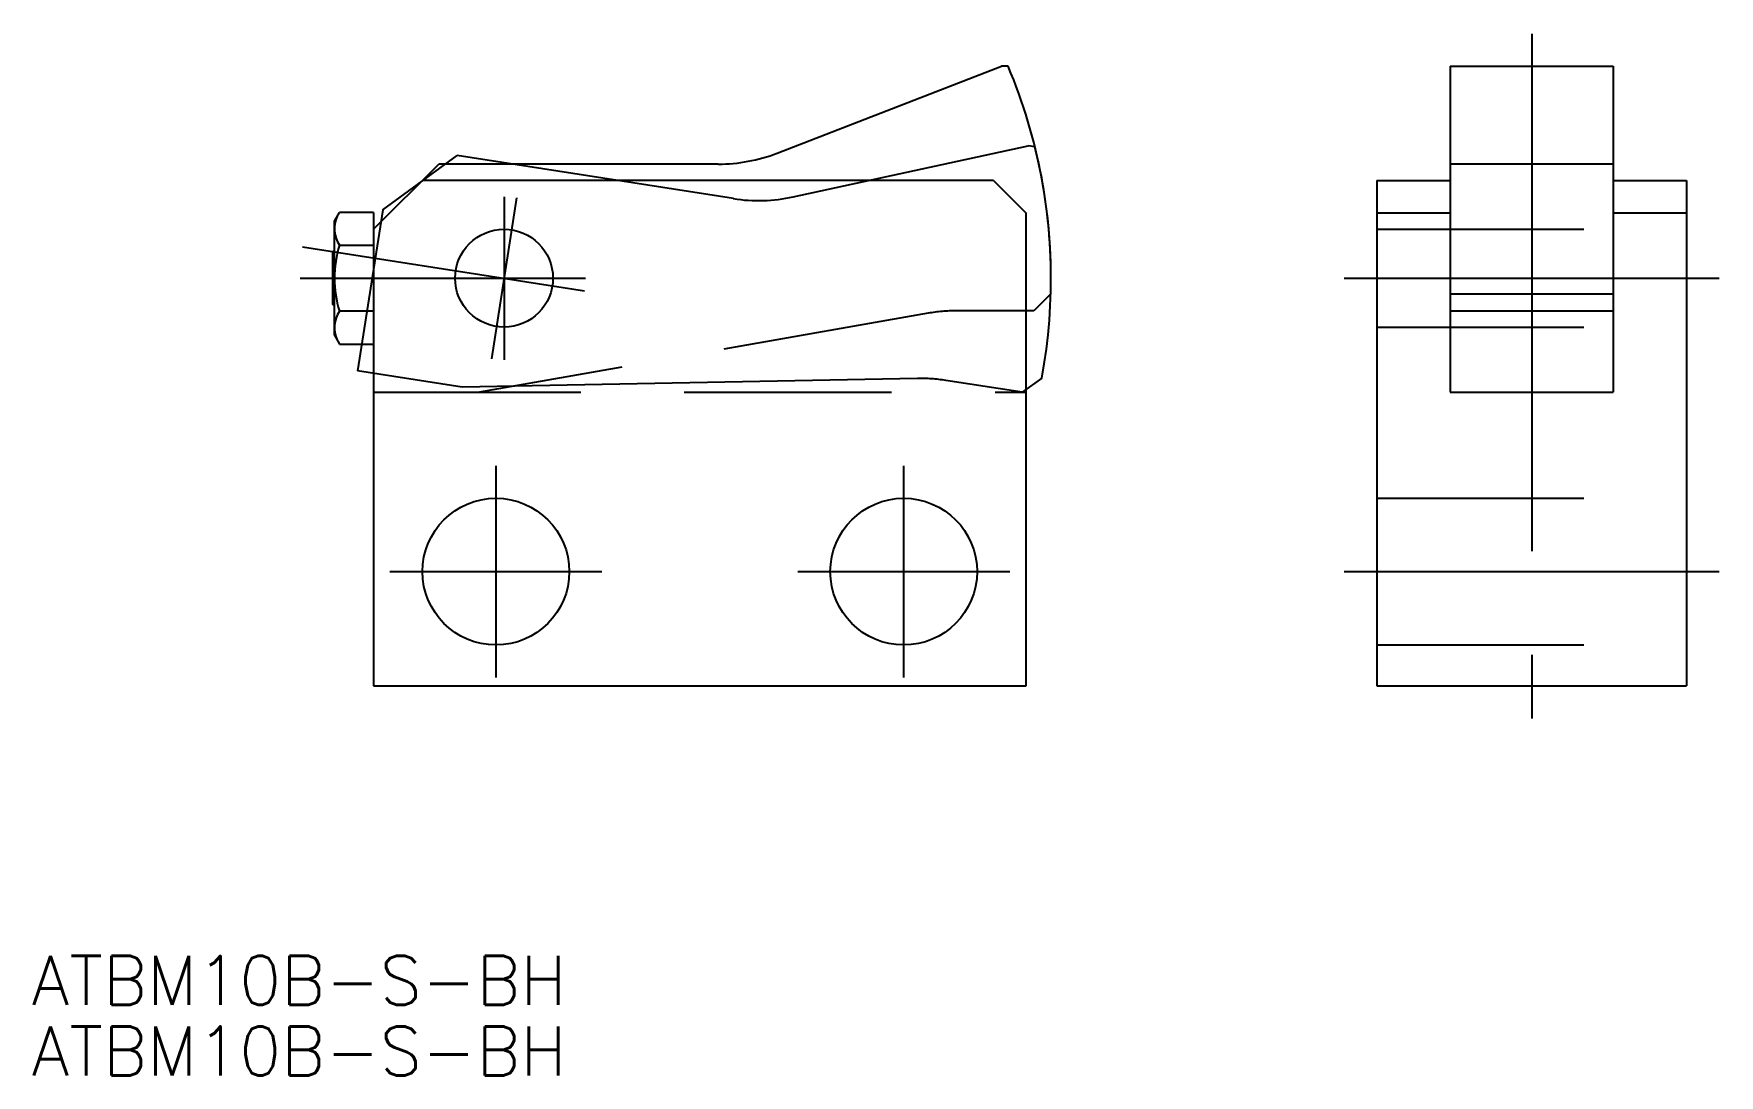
# Model space of a CAD drawing. Extents: x -29 to 74, y -49 to 15.
import ezdxf

# ---------------------------------------------------------------- set-up
doc = ezdxf.new("R2010")
doc.units = 0
for name, pattern in [('CENTER', [50.8, 31.75, -6.35, 6.35, -6.35]), ('DASHED', [19.05, 12.7, -6.35]), ('PHANTOM', [63.5, 31.75, -6.35, 6.35, -6.35, 6.35, -6.35])]:
    doc.linetypes.add(name, pattern=pattern)
doc.layers.get('0').update_dxf_attribs({"linetype": 'CONTINUOUS'})
doc.layers.add('CENTER', color=1, linetype='CENTER')
doc.styles.get("Standard").update_dxf_attribs({"font": 'txt.shx', "height": 3, "bigfont": 'bigfont.shx'})

# ---------------------------------------------------------------- blocks, each defined once
blk = doc.blocks.new('*U4')
at = {"color": 7, "linetype": 'CONTINUOUS'}
blk.add_text('ATBM10B-S-BH', height=3, dxfattribs=at).set_placement((-28.96, -44.57))
blk = doc.blocks.new('*U5')
at = {"color": 7, "linetype": 'CONTINUOUS'}
blk.add_text('ATBM10B-S-BH', height=3, dxfattribs=at).set_placement((-28.96, -48.9))

msp = doc.modelspace()

# ---------------------------------------------------------------- linework, layer by layer
at = {"color": 7, "linetype": 'CONTINUOUS'}
for p, q in [((16.74, 7.67), (30.5, 13)), ((30.9, 13), (30.5, 13)), ((58, 13), (58, -7)), ((58, 13), (68, 13)), ((68, 13), (68, -7)), ((-8, 3), (-4, 7)), ((13.13, 7), (-4, 7)), ((30, 6), (-5, 6)), ((30, 6), (32, 4)), ((53.5, 6), (53.5, -25)), ((53.5, 6), (58, 6)), ((68, 6), (72.5, 6)), ((72.5, 6), (72.5, -25)), ((-10.4, 3.5), (-10.09, 4.04)), ((-10.4, -3.5), (-10.4, 3.5)), ((-8, 4.04), (-10.09, 4.04)), ((-8, 4.04), (-8, -25)), ((32, -25), (32, 4)), ((58, 4), (53.5, 4)), ((72.5, 4), (68, 4)), ((-10.5, 1.62), (-10.4, 1.72)), ((-10.5, -1.62), (-10.5, 1.62)), ((-10.09, 2.02), (-8, 2.02)), ((33.51, -0.95), (32.47, -2)), ((58, -0.95), (68, -0.95)), ((-10.4, -1.72), (-10.5, -1.62)), ((-8, -2.02), (-10.09, -2.02)), ((32.47, -2), (32, -2)), ((58, -2), (68, -2)), ((-10.4, -3.5), (-10.09, -4.04)), ((-10.09, -4.04), (-8, -4.04)), ((58, -7), (68, -7)), ((-8, -25), (32, -25)), ((53.5, -25), (72.5, -25))]:
    msp.add_line(p, q, dxfattribs=at)
at = {"color": 3, "linetype": 'PHANTOM'}
for p, q in [((-7.44, 4.2), (-2.87, 7.53)), ((14.06, 4.88), (-2.87, 7.53)), ((17.73, 4.99), (32.14, 8.12)), ((32.54, 8.06), (32.14, 8.12)), ((-7.44, 4.2), (-8.99, -5.68)), ((0.77, 4.94), (-0.77, -4.94)), ((-12.35, 1.93), (4.94, -0.77)), ((-2.57, -6.68), (-8.99, -5.68)), ((25.35, -6.15), (-2.57, -6.68)), ((32.96, -6.13), (31.77, -7)), ((31.77, -7), (27.09, -6.27))]:
    msp.add_line(p, q, dxfattribs=at)
at = {"color": 3, "linetype": 'DASHED'}
for p, q in [((68, 7), (58, 7)), ((53.5, 3), (72.5, 3)), ((32, -2), (27.73, -2)), ((25.99, -2.15), (-1.5, -7)), ((53.5, -3), (72.5, -3)), ((-8, -7), (32, -7)), ((53.5, -13.5), (72.5, -13.5)), ((53.5, -22.5), (72.5, -22.5))]:
    msp.add_line(p, q, dxfattribs=at)
at = {"color": 3, "linetype": 'CONTINUOUS'}
for p, q in [((-10.5, 1.62), (-10.4, 1.62)), ((-10.5, -1.62), (-10.4, -1.62))]:
    msp.add_line(p, q, dxfattribs=at)
at = {"color": 7, "linetype": 'CONTINUOUS'}
for centre, radius in [((0, 0), 3), ((-0.5, -18), 4.5), ((24.5, -18), 4.5)]:
    msp.add_circle(centre, radius, dxfattribs=at)
for centre, radius, start, end in [((0, 0), 33.53, 358.3696, 22.815), ((13.13, 17), 10, 270, 291.1613), ((-8.61, 3.03), 1.79, 154.3842, 214.3842), ((-3.71, 0), 6.69, 162.412, 197.588), ((-8.61, -3.03), 1.79, 145.6158, 205.6158)]:
    msp.add_arc(centre, radius, start, end, dxfattribs=at)
at = {"color": 3, "linetype": 'PHANTOM'}
for centre, radius, start, end in [((0, 0), 33.53, 349.4675, 13.9129), ((15.6, 14.76), 10, 261.0979, 282.2591), ((25.54, -16.15), 10, 81.0979, 91.0979)]:
    msp.add_arc(centre, radius, start, end, dxfattribs=at)
at = {"color": 3, "linetype": 'DASHED'}
msp.add_arc((27.73, -12), 10, 90, 100, dxfattribs=at)
at = {"layer": 'CENTER', "color": 1, "linetype": 'CENTER'}
for p, q in [((63, 15), (63, -27)), ((0, 5), (0, -5)), ((51.5, 0), (74.5, 0)), ((-12.5, 0), (5, 0)), ((-0.5, -11.5), (-0.5, -24.5)), ((24.5, -24.5), (24.5, -11.5)), ((-7, -18), (6, -18)), ((18, -18), (31, -18)), ((51.5, -18), (74.5, -18))]:
    msp.add_line(p, q, dxfattribs=at)

# ---------------------------------------------------------------- block references
at = {"color": 7, "linetype": 'CONTINUOUS'}
for name in ['*U4', '*U5']:
    msp.add_blockref(name, (0, 0), dxfattribs=at)

doc.saveas('drawing.dxf')
